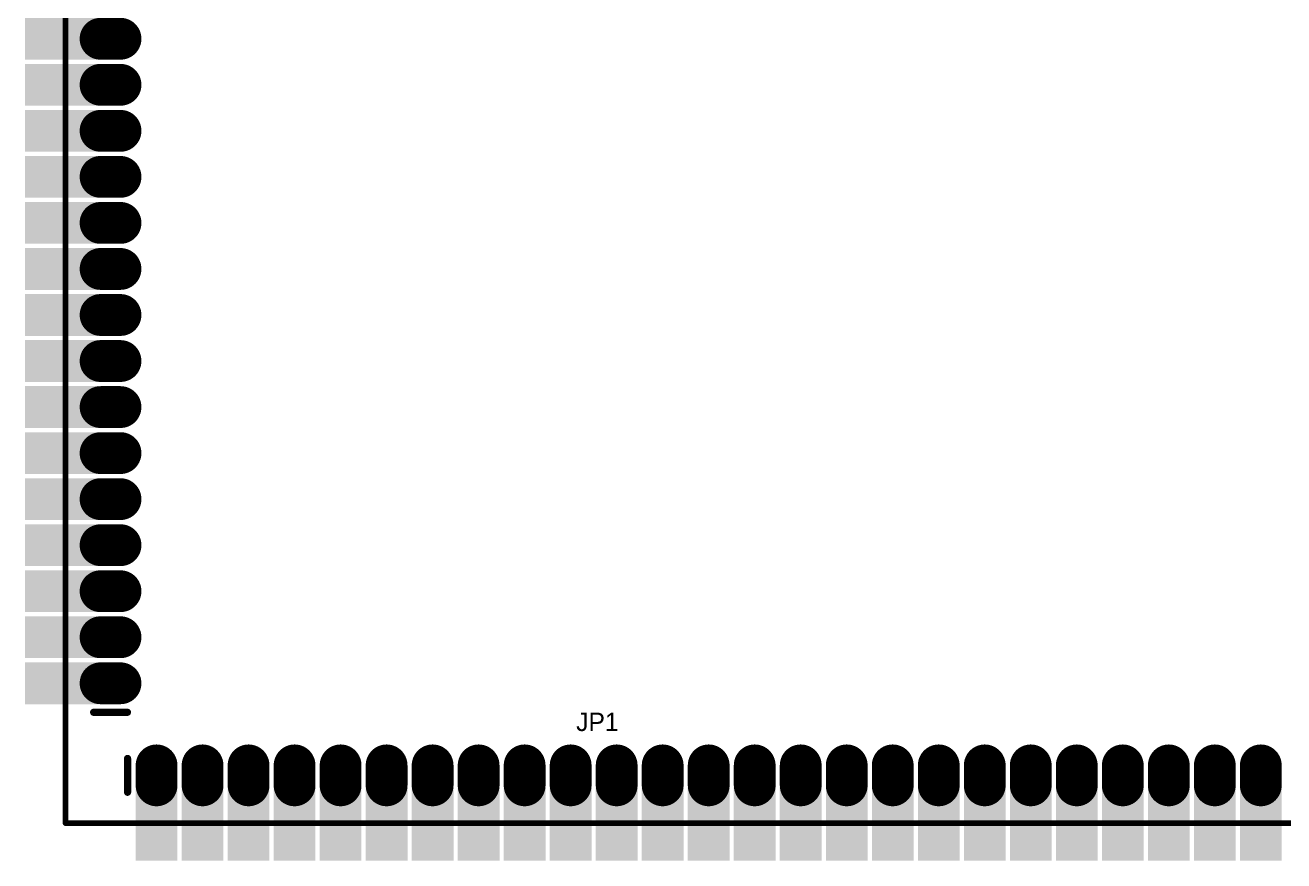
# Model space of a CAD drawing. Header units: millimetres. Extents: x 2.56 to 5.29, y 1.98 to 3.92.
# Drawn here: x 2.556 to 3.924, y 1.984 to 2.892 of the extents above; entities that cross this region are included whole.
import ezdxf

# ---------------------------------------------------------------- set-up
doc = ezdxf.new("R2010")
doc.units = ezdxf.units.MM
doc.header["$MEASUREMENT"] = 0
for name, color, linetype in [('BottomLayer', 5, 'Continuous'), ('BottomSolder', 6, 'Continuous'), ('MultiLayer', 9, 'Continuous'), ('PadHoleLayer', 156, 'Continuous'), ('TopLayer', 1, 'Continuous'), ('TopOverlay', 2, 'Continuous'), ('TopPaste', 8, 'Continuous'), ('TopSolder', 216, 'Continuous')]:
    doc.layers.add(name, color=color, linetype=linetype)

# ---------------------------------------------------------------- blocks, each defined once
blk = doc.blocks.new('SIP_32_1_27_SMD_H_2')
at = {"layer": 'BottomLayer', "const_width": 0.0374}
for points in [[(0.0108, 0), (-0.0108, 0)], [(0.0108, -0.05), (-0.0108, -0.05)], [(0.0108, -0.1), (-0.0108, -0.1)], [(0.0108, -0.15), (-0.0108, -0.15)], [(0.0108, -0.2), (-0.0108, -0.2)], [(0.0108, -0.25), (-0.0108, -0.25)], [(0.0108, -0.3), (-0.0108, -0.3)], [(0.0108, -0.35), (-0.0108, -0.35)], [(0.0108, -0.4), (-0.0108, -0.4)], [(0.0108, -0.45), (-0.0108, -0.45)], [(0.0108, -0.5), (-0.0108, -0.5)], [(0.0108, -0.55), (-0.0108, -0.55)], [(0.0108, -0.6), (-0.0108, -0.6)], [(0.0108, -0.65), (-0.0108, -0.65)], [(0.0108, -0.7), (-0.0108, -0.7)]]:
    blk.add_lwpolyline(points, dxfattribs=at)
at = {"layer": 'BottomLayer', "const_width": 0.0187}
for points in [[(-0.0202, 0, 1), (-0.0015, 0, 1)], [(0.0015, 0, 1), (0.0202, 0, 1)], [(-0.0202, -0.05, 1), (-0.0015, -0.05, 1)], [(0.0015, -0.05, 1), (0.0202, -0.05, 1)], [(-0.0202, -0.1, 1), (-0.0015, -0.1, 1)], [(0.0015, -0.1, 1), (0.0202, -0.1, 1)], [(-0.0202, -0.15, 1), (-0.0015, -0.15, 1)], [(0.0015, -0.15, 1), (0.0202, -0.15, 1)], [(-0.0202, -0.2, 1), (-0.0015, -0.2, 1)], [(0.0015, -0.2, 1), (0.0202, -0.2, 1)], [(-0.0202, -0.25, 1), (-0.0015, -0.25, 1)], [(0.0015, -0.25, 1), (0.0202, -0.25, 1)], [(-0.0202, -0.3, 1), (-0.0015, -0.3, 1)], [(0.0015, -0.3, 1), (0.0202, -0.3, 1)], [(-0.0202, -0.35, 1), (-0.0015, -0.35, 1)], [(0.0015, -0.35, 1), (0.0202, -0.35, 1)], [(-0.0202, -0.4, 1), (-0.0015, -0.4, 1)], [(0.0015, -0.4, 1), (0.0202, -0.4, 1)], [(-0.0202, -0.45, 1), (-0.0015, -0.45, 1)], [(0.0015, -0.45, 1), (0.0202, -0.45, 1)], [(-0.0202, -0.5, 1), (-0.0015, -0.5, 1)], [(0.0015, -0.5, 1), (0.0202, -0.5, 1)], [(-0.0202, -0.55, 1), (-0.0015, -0.55, 1)], [(0.0015, -0.55, 1), (0.0202, -0.55, 1)], [(-0.0202, -0.6, 1), (-0.0015, -0.6, 1)], [(0.0015, -0.6, 1), (0.0202, -0.6, 1)], [(-0.0202, -0.65, 1), (-0.0015, -0.65, 1)], [(0.0015, -0.65, 1), (0.0202, -0.65, 1)], [(-0.0202, -0.7, 1), (-0.0015, -0.7, 1)], [(0.0015, -0.7, 1), (0.0202, -0.7, 1)]]:
    blk.add_lwpolyline(points, format="xyb", close=True, dxfattribs=at)
at = {"layer": 'BottomSolder', "const_width": 0.0454}
for points in [[(0.0108, 0), (-0.0108, 0)], [(0.0108, -0.05), (-0.0108, -0.05)], [(0.0108, -0.1), (-0.0108, -0.1)], [(0.0108, -0.15), (-0.0108, -0.15)], [(0.0108, -0.2), (-0.0108, -0.2)], [(0.0108, -0.25), (-0.0108, -0.25)], [(0.0108, -0.3), (-0.0108, -0.3)], [(0.0108, -0.35), (-0.0108, -0.35)], [(0.0108, -0.4), (-0.0108, -0.4)], [(0.0108, -0.45), (-0.0108, -0.45)], [(0.0108, -0.5), (-0.0108, -0.5)], [(0.0108, -0.55), (-0.0108, -0.55)], [(0.0108, -0.6), (-0.0108, -0.6)], [(0.0108, -0.65), (-0.0108, -0.65)], [(0.0108, -0.7), (-0.0108, -0.7)]]:
    blk.add_lwpolyline(points, dxfattribs=at)
at = {"layer": 'BottomSolder', "const_width": 0.0227}
for points in [[(-0.0222, 0, 1), (0.0005, 0, 1)], [(-0.0005, 0, 1), (0.0222, 0, 1)], [(-0.0222, -0.05, 1), (0.0005, -0.05, 1)], [(-0.0005, -0.05, 1), (0.0222, -0.05, 1)], [(-0.0222, -0.1, 1), (0.0005, -0.1, 1)], [(-0.0005, -0.1, 1), (0.0222, -0.1, 1)], [(-0.0222, -0.15, 1), (0.0005, -0.15, 1)], [(-0.0005, -0.15, 1), (0.0222, -0.15, 1)], [(-0.0222, -0.2, 1), (0.0005, -0.2, 1)], [(-0.0005, -0.2, 1), (0.0222, -0.2, 1)], [(-0.0222, -0.25, 1), (0.0005, -0.25, 1)], [(-0.0005, -0.25, 1), (0.0222, -0.25, 1)], [(-0.0222, -0.3, 1), (0.0005, -0.3, 1)], [(-0.0005, -0.3, 1), (0.0222, -0.3, 1)], [(-0.0222, -0.35, 1), (0.0005, -0.35, 1)], [(-0.0005, -0.35, 1), (0.0222, -0.35, 1)], [(-0.0222, -0.4, 1), (0.0005, -0.4, 1)], [(-0.0005, -0.4, 1), (0.0222, -0.4, 1)], [(-0.0222, -0.45, 1), (0.0005, -0.45, 1)], [(-0.0005, -0.45, 1), (0.0222, -0.45, 1)], [(-0.0222, -0.5, 1), (0.0005, -0.5, 1)], [(-0.0005, -0.5, 1), (0.0222, -0.5, 1)], [(-0.0222, -0.55, 1), (0.0005, -0.55, 1)], [(-0.0005, -0.55, 1), (0.0222, -0.55, 1)], [(-0.0222, -0.6, 1), (0.0005, -0.6, 1)], [(-0.0005, -0.6, 1), (0.0222, -0.6, 1)], [(-0.0222, -0.65, 1), (0.0005, -0.65, 1)], [(-0.0005, -0.65, 1), (0.0222, -0.65, 1)], [(-0.0222, -0.7, 1), (0.0005, -0.7, 1)], [(-0.0005, -0.7, 1), (0.0222, -0.7, 1)]]:
    blk.add_lwpolyline(points, format="xyb", close=True, dxfattribs=at)
at = {"layer": 'MultiLayer', "const_width": 0.0374}
for points in [[(0.0108, 0), (-0.0108, 0)], [(0.0108, -0.05), (-0.0108, -0.05)], [(0.0108, -0.1), (-0.0108, -0.1)], [(0.0108, -0.15), (-0.0108, -0.15)], [(0.0108, -0.2), (-0.0108, -0.2)], [(0.0108, -0.25), (-0.0108, -0.25)], [(0.0108, -0.3), (-0.0108, -0.3)], [(0.0108, -0.35), (-0.0108, -0.35)], [(0.0108, -0.4), (-0.0108, -0.4)], [(0.0108, -0.45), (-0.0108, -0.45)], [(0.0108, -0.5), (-0.0108, -0.5)], [(0.0108, -0.55), (-0.0108, -0.55)], [(0.0108, -0.6), (-0.0108, -0.6)], [(0.0108, -0.65), (-0.0108, -0.65)], [(0.0108, -0.7), (-0.0108, -0.7)]]:
    blk.add_lwpolyline(points, dxfattribs=at)
at = {"layer": 'MultiLayer', "const_width": 0.0187}
for points in [[(-0.0202, 0, 1), (-0.0015, 0, 1)], [(0.0015, 0, 1), (0.0202, 0, 1)], [(-0.0202, -0.05, 1), (-0.0015, -0.05, 1)], [(0.0015, -0.05, 1), (0.0202, -0.05, 1)], [(-0.0202, -0.1, 1), (-0.0015, -0.1, 1)], [(0.0015, -0.1, 1), (0.0202, -0.1, 1)], [(-0.0202, -0.15, 1), (-0.0015, -0.15, 1)], [(0.0015, -0.15, 1), (0.0202, -0.15, 1)], [(-0.0202, -0.2, 1), (-0.0015, -0.2, 1)], [(0.0015, -0.2, 1), (0.0202, -0.2, 1)], [(-0.0202, -0.25, 1), (-0.0015, -0.25, 1)], [(0.0015, -0.25, 1), (0.0202, -0.25, 1)], [(-0.0202, -0.3, 1), (-0.0015, -0.3, 1)], [(0.0015, -0.3, 1), (0.0202, -0.3, 1)], [(-0.0202, -0.35, 1), (-0.0015, -0.35, 1)], [(0.0015, -0.35, 1), (0.0202, -0.35, 1)], [(-0.0202, -0.4, 1), (-0.0015, -0.4, 1)], [(0.0015, -0.4, 1), (0.0202, -0.4, 1)], [(-0.0202, -0.45, 1), (-0.0015, -0.45, 1)], [(0.0015, -0.45, 1), (0.0202, -0.45, 1)], [(-0.0202, -0.5, 1), (-0.0015, -0.5, 1)], [(0.0015, -0.5, 1), (0.0202, -0.5, 1)], [(-0.0202, -0.55, 1), (-0.0015, -0.55, 1)], [(0.0015, -0.55, 1), (0.0202, -0.55, 1)], [(-0.0202, -0.6, 1), (-0.0015, -0.6, 1)], [(0.0015, -0.6, 1), (0.0202, -0.6, 1)], [(-0.0202, -0.65, 1), (-0.0015, -0.65, 1)], [(0.0015, -0.65, 1), (0.0202, -0.65, 1)], [(-0.0202, -0.7, 1), (-0.0015, -0.7, 1)], [(0.0015, -0.7, 1), (0.0202, -0.7, 1)]]:
    blk.add_lwpolyline(points, format="xyb", close=True, dxfattribs=at)
at = {"layer": 'PadHoleLayer', "const_width": 0.0138}
for points in [[(-0.0069, 0, 1), (0.0069, 0, 1)], [(-0.0069, -0.05, 1), (0.0069, -0.05, 1)], [(-0.0069, -0.1, 1), (0.0069, -0.1, 1)], [(-0.0069, -0.15, 1), (0.0069, -0.15, 1)], [(-0.0069, -0.2, 1), (0.0069, -0.2, 1)], [(-0.0069, -0.25, 1), (0.0069, -0.25, 1)], [(-0.0069, -0.3, 1), (0.0069, -0.3, 1)], [(-0.0069, -0.35, 1), (0.0069, -0.35, 1)], [(-0.0069, -0.4, 1), (0.0069, -0.4, 1)], [(-0.0069, -0.45, 1), (0.0069, -0.45, 1)], [(-0.0069, -0.5, 1), (0.0069, -0.5, 1)], [(-0.0069, -0.55, 1), (0.0069, -0.55, 1)], [(-0.0069, -0.6, 1), (0.0069, -0.6, 1)], [(-0.0069, -0.65, 1), (0.0069, -0.65, 1)], [(-0.0069, -0.7, 1), (0.0069, -0.7, 1)]]:
    blk.add_lwpolyline(points, format="xyb", close=True, dxfattribs=at)
at = {"layer": 'TopLayer', "const_width": 0.0374}
for points in [[(0.0108, 0), (-0.0108, 0)], [(0.0108, -0.05), (-0.0108, -0.05)], [(0.0108, -0.1), (-0.0108, -0.1)], [(0.0108, -0.15), (-0.0108, -0.15)], [(0.0108, -0.2), (-0.0108, -0.2)], [(0.0108, -0.25), (-0.0108, -0.25)], [(0.0108, -0.3), (-0.0108, -0.3)], [(0.0108, -0.35), (-0.0108, -0.35)], [(0.0108, -0.4), (-0.0108, -0.4)], [(0.0108, -0.45), (-0.0108, -0.45)], [(0.0108, -0.5), (-0.0108, -0.5)], [(0.0108, -0.55), (-0.0108, -0.55)], [(0.0108, -0.6), (-0.0108, -0.6)], [(0.0108, -0.65), (-0.0108, -0.65)], [(0.0108, -0.7), (-0.0108, -0.7)]]:
    blk.add_lwpolyline(points, dxfattribs=at)
at = {"layer": 'TopLayer', "const_width": 0.0187}
for points in [[(-0.0202, 0, 1), (-0.0015, 0, 1)], [(0.0015, 0, 1), (0.0202, 0, 1)], [(-0.0202, -0.05, 1), (-0.0015, -0.05, 1)], [(0.0015, -0.05, 1), (0.0202, -0.05, 1)], [(-0.0202, -0.1, 1), (-0.0015, -0.1, 1)], [(0.0015, -0.1, 1), (0.0202, -0.1, 1)], [(-0.0202, -0.15, 1), (-0.0015, -0.15, 1)], [(0.0015, -0.15, 1), (0.0202, -0.15, 1)], [(-0.0202, -0.2, 1), (-0.0015, -0.2, 1)], [(0.0015, -0.2, 1), (0.0202, -0.2, 1)], [(-0.0202, -0.25, 1), (-0.0015, -0.25, 1)], [(0.0015, -0.25, 1), (0.0202, -0.25, 1)], [(-0.0202, -0.3, 1), (-0.0015, -0.3, 1)], [(0.0015, -0.3, 1), (0.0202, -0.3, 1)], [(-0.0202, -0.35, 1), (-0.0015, -0.35, 1)], [(0.0015, -0.35, 1), (0.0202, -0.35, 1)], [(-0.0202, -0.4, 1), (-0.0015, -0.4, 1)], [(0.0015, -0.4, 1), (0.0202, -0.4, 1)], [(-0.0202, -0.45, 1), (-0.0015, -0.45, 1)], [(0.0015, -0.45, 1), (0.0202, -0.45, 1)], [(-0.0202, -0.5, 1), (-0.0015, -0.5, 1)], [(0.0015, -0.5, 1), (0.0202, -0.5, 1)], [(-0.0202, -0.55, 1), (-0.0015, -0.55, 1)], [(0.0015, -0.55, 1), (0.0202, -0.55, 1)], [(-0.0202, -0.6, 1), (-0.0015, -0.6, 1)], [(0.0015, -0.6, 1), (0.0202, -0.6, 1)], [(-0.0202, -0.65, 1), (-0.0015, -0.65, 1)], [(0.0015, -0.65, 1), (0.0202, -0.65, 1)], [(-0.0202, -0.7, 1), (-0.0015, -0.7, 1)], [(0.0015, -0.7, 1), (0.0202, -0.7, 1)]]:
    blk.add_lwpolyline(points, format="xyb", close=True, dxfattribs=at)
at = {"layer": 'TopLayer'}
for points in [[(0.0888, 0.0187), (0.0002, 0.0187), (0.0888, -0.0187), (0.0002, -0.0187)], [(0.0888, -0.0313), (0.0002, -0.0313), (0.0888, -0.0687), (0.0002, -0.0687)], [(0.0888, -0.0813), (0.0002, -0.0813), (0.0888, -0.1187), (0.0002, -0.1187)], [(0.0888, -0.1313), (0.0002, -0.1313), (0.0888, -0.1687), (0.0002, -0.1687)], [(0.0888, -0.1813), (0.0002, -0.1813), (0.0888, -0.2187), (0.0002, -0.2187)], [(0.0888, -0.2313), (0.0002, -0.2313), (0.0888, -0.2687), (0.0002, -0.2687)], [(0.0888, -0.2813), (0.0002, -0.2813), (0.0888, -0.3187), (0.0002, -0.3187)], [(0.0888, -0.3313), (0.0002, -0.3313), (0.0888, -0.3687), (0.0002, -0.3687)], [(0.0888, -0.3813), (0.0002, -0.3813), (0.0888, -0.4187), (0.0002, -0.4187)], [(0.0888, -0.4313), (0.0002, -0.4313), (0.0888, -0.4687), (0.0002, -0.4687)], [(0.0888, -0.4813), (0.0002, -0.4813), (0.0888, -0.5187), (0.0002, -0.5187)], [(0.0888, -0.5313), (0.0002, -0.5313), (0.0888, -0.5687), (0.0002, -0.5687)], [(0.0888, -0.5813), (0.0002, -0.5813), (0.0888, -0.6187), (0.0002, -0.6187)], [(0.0888, -0.6313), (0.0002, -0.6313), (0.0888, -0.6687), (0.0002, -0.6687)], [(0.0888, -0.6813), (0.0002, -0.6813), (0.0888, -0.7187), (0.0002, -0.7187)]]:
    blk.add_solid(points, dxfattribs=at)
at = {"layer": 'TopOverlay', "const_width": 0.00787}
blk.add_lwpolyline([(0.0184, 0.0315), (-0.0184, 0.0315)], dxfattribs=at)
at = {"layer": 'TopOverlay', "const_width": 0.00394}
for points in [[(-0.0203, 0.0315, 1), (-0.0164, 0.0315, 1)], [(0.0164, 0.0315, 1), (0.0203, 0.0315, 1)]]:
    blk.add_lwpolyline(points, format="xyb", close=True, dxfattribs=at)
at = {"layer": 'TopPaste'}
for points in [[(0.0888, 0.0187), (0.0002, 0.0187), (0.0888, -0.0187), (0.0002, -0.0187)], [(0.0888, -0.0313), (0.0002, -0.0313), (0.0888, -0.0687), (0.0002, -0.0687)], [(0.0888, -0.0813), (0.0002, -0.0813), (0.0888, -0.1187), (0.0002, -0.1187)], [(0.0888, -0.1313), (0.0002, -0.1313), (0.0888, -0.1687), (0.0002, -0.1687)], [(0.0888, -0.1813), (0.0002, -0.1813), (0.0888, -0.2187), (0.0002, -0.2187)], [(0.0888, -0.2313), (0.0002, -0.2313), (0.0888, -0.2687), (0.0002, -0.2687)], [(0.0888, -0.2813), (0.0002, -0.2813), (0.0888, -0.3187), (0.0002, -0.3187)], [(0.0888, -0.3313), (0.0002, -0.3313), (0.0888, -0.3687), (0.0002, -0.3687)], [(0.0888, -0.3813), (0.0002, -0.3813), (0.0888, -0.4187), (0.0002, -0.4187)], [(0.0888, -0.4313), (0.0002, -0.4313), (0.0888, -0.4687), (0.0002, -0.4687)], [(0.0888, -0.4813), (0.0002, -0.4813), (0.0888, -0.5187), (0.0002, -0.5187)], [(0.0888, -0.5313), (0.0002, -0.5313), (0.0888, -0.5687), (0.0002, -0.5687)], [(0.0888, -0.5813), (0.0002, -0.5813), (0.0888, -0.6187), (0.0002, -0.6187)], [(0.0888, -0.6313), (0.0002, -0.6313), (0.0888, -0.6687), (0.0002, -0.6687)], [(0.0888, -0.6813), (0.0002, -0.6813), (0.0888, -0.7187), (0.0002, -0.7187)]]:
    blk.add_solid(points, dxfattribs=at)
at = {"layer": 'TopSolder', "const_width": 0.0454}
for points in [[(0.0108, 0), (-0.0108, 0)], [(0.0108, -0.05), (-0.0108, -0.05)], [(0.0108, -0.1), (-0.0108, -0.1)], [(0.0108, -0.15), (-0.0108, -0.15)], [(0.0108, -0.2), (-0.0108, -0.2)], [(0.0108, -0.25), (-0.0108, -0.25)], [(0.0108, -0.3), (-0.0108, -0.3)], [(0.0108, -0.35), (-0.0108, -0.35)], [(0.0108, -0.4), (-0.0108, -0.4)], [(0.0108, -0.45), (-0.0108, -0.45)], [(0.0108, -0.5), (-0.0108, -0.5)], [(0.0108, -0.55), (-0.0108, -0.55)], [(0.0108, -0.6), (-0.0108, -0.6)], [(0.0108, -0.65), (-0.0108, -0.65)], [(0.0108, -0.7), (-0.0108, -0.7)]]:
    blk.add_lwpolyline(points, dxfattribs=at)
at = {"layer": 'TopSolder', "const_width": 0.0227}
for points in [[(-0.0222, 0, 1), (0.0005, 0, 1)], [(-0.0005, 0, 1), (0.0222, 0, 1)], [(-0.0222, -0.05, 1), (0.0005, -0.05, 1)], [(-0.0005, -0.05, 1), (0.0222, -0.05, 1)], [(-0.0222, -0.1, 1), (0.0005, -0.1, 1)], [(-0.0005, -0.1, 1), (0.0222, -0.1, 1)], [(-0.0222, -0.15, 1), (0.0005, -0.15, 1)], [(-0.0005, -0.15, 1), (0.0222, -0.15, 1)], [(-0.0222, -0.2, 1), (0.0005, -0.2, 1)], [(-0.0005, -0.2, 1), (0.0222, -0.2, 1)], [(-0.0222, -0.25, 1), (0.0005, -0.25, 1)], [(-0.0005, -0.25, 1), (0.0222, -0.25, 1)], [(-0.0222, -0.3, 1), (0.0005, -0.3, 1)], [(-0.0005, -0.3, 1), (0.0222, -0.3, 1)], [(-0.0222, -0.35, 1), (0.0005, -0.35, 1)], [(-0.0005, -0.35, 1), (0.0222, -0.35, 1)], [(-0.0222, -0.4, 1), (0.0005, -0.4, 1)], [(-0.0005, -0.4, 1), (0.0222, -0.4, 1)], [(-0.0222, -0.45, 1), (0.0005, -0.45, 1)], [(-0.0005, -0.45, 1), (0.0222, -0.45, 1)], [(-0.0222, -0.5, 1), (0.0005, -0.5, 1)], [(-0.0005, -0.5, 1), (0.0222, -0.5, 1)], [(-0.0222, -0.55, 1), (0.0005, -0.55, 1)], [(-0.0005, -0.55, 1), (0.0222, -0.55, 1)], [(-0.0222, -0.6, 1), (0.0005, -0.6, 1)], [(-0.0005, -0.6, 1), (0.0222, -0.6, 1)], [(-0.0222, -0.65, 1), (0.0005, -0.65, 1)], [(-0.0005, -0.65, 1), (0.0222, -0.65, 1)], [(-0.0222, -0.7, 1), (0.0005, -0.7, 1)], [(-0.0005, -0.7, 1), (0.0222, -0.7, 1)]]:
    blk.add_lwpolyline(points, format="xyb", close=True, dxfattribs=at)
at = {"layer": 'TopSolder'}
for points in [[(0.0928, 0.0227), (-0.0038, 0.0227), (0.0928, -0.0227), (-0.0038, -0.0227)], [(0.0928, -0.0273), (-0.0038, -0.0273), (0.0928, -0.0727), (-0.0038, -0.0727)], [(0.0928, -0.0773), (-0.0038, -0.0773), (0.0928, -0.1227), (-0.0038, -0.1227)], [(0.0928, -0.1273), (-0.0038, -0.1273), (0.0928, -0.1727), (-0.0038, -0.1727)], [(0.0928, -0.1773), (-0.0038, -0.1773), (0.0928, -0.2227), (-0.0038, -0.2227)], [(0.0928, -0.2273), (-0.0038, -0.2273), (0.0928, -0.2727), (-0.0038, -0.2727)], [(0.0928, -0.2773), (-0.0038, -0.2773), (0.0928, -0.3227), (-0.0038, -0.3227)], [(0.0928, -0.3273), (-0.0038, -0.3273), (0.0928, -0.3727), (-0.0038, -0.3727)], [(0.0928, -0.3773), (-0.0038, -0.3773), (0.0928, -0.4227), (-0.0038, -0.4227)], [(0.0928, -0.4273), (-0.0038, -0.4273), (0.0928, -0.4727), (-0.0038, -0.4727)], [(0.0928, -0.4773), (-0.0038, -0.4773), (0.0928, -0.5227), (-0.0038, -0.5227)], [(0.0928, -0.5273), (-0.0038, -0.5273), (0.0928, -0.5727), (-0.0038, -0.5727)], [(0.0928, -0.5773), (-0.0038, -0.5773), (0.0928, -0.6227), (-0.0038, -0.6227)], [(0.0928, -0.6273), (-0.0038, -0.6273), (0.0928, -0.6727), (-0.0038, -0.6727)], [(0.0928, -0.6773), (-0.0038, -0.6773), (0.0928, -0.7227), (-0.0038, -0.7227)]]:
    blk.add_solid(points, dxfattribs=at)
blk = doc.blocks.new('SIP_50_1_27_SMD_H_R_4')
at = {"layer": 'BottomLayer', "const_width": 0.0374}
for points in [[(0.0108, 0), (-0.0108, 0)], [(0.0108, -0.05), (-0.0108, -0.05)], [(0.0108, -0.1), (-0.0108, -0.1)], [(0.0108, -0.15), (-0.0108, -0.15)], [(0.0108, -0.2), (-0.0108, -0.2)], [(0.0108, -0.25), (-0.0108, -0.25)], [(0.0108, -0.3), (-0.0108, -0.3)], [(0.0108, -0.35), (-0.0108, -0.35)], [(0.0108, -0.4), (-0.0108, -0.4)], [(0.0108, -0.45), (-0.0108, -0.45)], [(0.0108, -0.5), (-0.0108, -0.5)], [(0.0108, -0.55), (-0.0108, -0.55)], [(0.0108, -0.6), (-0.0108, -0.6)], [(0.0108, -0.65), (-0.0108, -0.65)], [(0.0108, -0.7), (-0.0108, -0.7)], [(0.0108, -0.75), (-0.0108, -0.75)], [(0.0108, -0.8), (-0.0108, -0.8)], [(0.0108, -0.85), (-0.0108, -0.85)], [(0.0108, -0.9), (-0.0108, -0.9)], [(0.0108, -0.95), (-0.0108, -0.95)], [(0.0108, -1), (-0.0108, -1)], [(0.0108, -1.05), (-0.0108, -1.05)], [(0.0108, -1.1), (-0.0108, -1.1)], [(0.0108, -1.15), (-0.0108, -1.15)], [(0.0108, -1.2), (-0.0108, -1.2)]]:
    blk.add_lwpolyline(points, dxfattribs=at)
at = {"layer": 'BottomLayer', "const_width": 0.0187}
for points in [[(-0.0202, 0, 1), (-0.0015, 0, 1)], [(0.0015, 0, 1), (0.0202, 0, 1)], [(-0.0202, -0.05, 1), (-0.0015, -0.05, 1)], [(0.0015, -0.05, 1), (0.0202, -0.05, 1)], [(-0.0202, -0.1, 1), (-0.0015, -0.1, 1)], [(0.0015, -0.1, 1), (0.0202, -0.1, 1)], [(-0.0202, -0.15, 1), (-0.0015, -0.15, 1)], [(0.0015, -0.15, 1), (0.0202, -0.15, 1)], [(-0.0202, -0.2, 1), (-0.0015, -0.2, 1)], [(0.0015, -0.2, 1), (0.0202, -0.2, 1)], [(-0.0202, -0.25, 1), (-0.0015, -0.25, 1)], [(0.0015, -0.25, 1), (0.0202, -0.25, 1)], [(-0.0202, -0.3, 1), (-0.0015, -0.3, 1)], [(0.0015, -0.3, 1), (0.0202, -0.3, 1)], [(-0.0202, -0.35, 1), (-0.0015, -0.35, 1)], [(0.0015, -0.35, 1), (0.0202, -0.35, 1)], [(-0.0202, -0.4, 1), (-0.0015, -0.4, 1)], [(0.0015, -0.4, 1), (0.0202, -0.4, 1)], [(-0.0202, -0.45, 1), (-0.0015, -0.45, 1)], [(0.0015, -0.45, 1), (0.0202, -0.45, 1)], [(-0.0202, -0.5, 1), (-0.0015, -0.5, 1)], [(0.0015, -0.5, 1), (0.0202, -0.5, 1)], [(-0.0202, -0.55, 1), (-0.0015, -0.55, 1)], [(0.0015, -0.55, 1), (0.0202, -0.55, 1)], [(-0.0202, -0.6, 1), (-0.0015, -0.6, 1)], [(0.0015, -0.6, 1), (0.0202, -0.6, 1)], [(-0.0202, -0.65, 1), (-0.0015, -0.65, 1)], [(0.0015, -0.65, 1), (0.0202, -0.65, 1)], [(-0.0202, -0.7, 1), (-0.0015, -0.7, 1)], [(0.0015, -0.7, 1), (0.0202, -0.7, 1)], [(-0.0202, -0.75, 1), (-0.0015, -0.75, 1)], [(0.0015, -0.75, 1), (0.0202, -0.75, 1)], [(-0.0202, -0.8, 1), (-0.0015, -0.8, 1)], [(0.0015, -0.8, 1), (0.0202, -0.8, 1)], [(-0.0202, -0.85, 1), (-0.0015, -0.85, 1)], [(0.0015, -0.85, 1), (0.0202, -0.85, 1)], [(-0.0202, -0.9, 1), (-0.0015, -0.9, 1)], [(0.0015, -0.9, 1), (0.0202, -0.9, 1)], [(-0.0202, -0.95, 1), (-0.0015, -0.95, 1)], [(0.0015, -0.95, 1), (0.0202, -0.95, 1)], [(-0.0202, -1, 1), (-0.0015, -1, 1)], [(0.0015, -1, 1), (0.0202, -1, 1)], [(-0.0202, -1.05, 1), (-0.0015, -1.05, 1)], [(0.0015, -1.05, 1), (0.0202, -1.05, 1)], [(-0.0202, -1.1, 1), (-0.0015, -1.1, 1)], [(0.0015, -1.1, 1), (0.0202, -1.1, 1)], [(-0.0202, -1.15, 1), (-0.0015, -1.15, 1)], [(0.0015, -1.15, 1), (0.0202, -1.15, 1)], [(-0.0202, -1.2, 1), (-0.0015, -1.2, 1)], [(0.0015, -1.2, 1), (0.0202, -1.2, 1)]]:
    blk.add_lwpolyline(points, format="xyb", close=True, dxfattribs=at)
at = {"layer": 'BottomSolder', "const_width": 0.0454}
for points in [[(0.0108, 0), (-0.0108, 0)], [(0.0108, -0.05), (-0.0108, -0.05)], [(0.0108, -0.1), (-0.0108, -0.1)], [(0.0108, -0.15), (-0.0108, -0.15)], [(0.0108, -0.2), (-0.0108, -0.2)], [(0.0108, -0.25), (-0.0108, -0.25)], [(0.0108, -0.3), (-0.0108, -0.3)], [(0.0108, -0.35), (-0.0108, -0.35)], [(0.0108, -0.4), (-0.0108, -0.4)], [(0.0108, -0.45), (-0.0108, -0.45)], [(0.0108, -0.5), (-0.0108, -0.5)], [(0.0108, -0.55), (-0.0108, -0.55)], [(0.0108, -0.6), (-0.0108, -0.6)], [(0.0108, -0.65), (-0.0108, -0.65)], [(0.0108, -0.7), (-0.0108, -0.7)], [(0.0108, -0.75), (-0.0108, -0.75)], [(0.0108, -0.8), (-0.0108, -0.8)], [(0.0108, -0.85), (-0.0108, -0.85)], [(0.0108, -0.9), (-0.0108, -0.9)], [(0.0108, -0.95), (-0.0108, -0.95)], [(0.0108, -1), (-0.0108, -1)], [(0.0108, -1.05), (-0.0108, -1.05)], [(0.0108, -1.1), (-0.0108, -1.1)], [(0.0108, -1.15), (-0.0108, -1.15)], [(0.0108, -1.2), (-0.0108, -1.2)]]:
    blk.add_lwpolyline(points, dxfattribs=at)
at = {"layer": 'BottomSolder', "const_width": 0.0227}
for points in [[(-0.0222, 0, 1), (0.0005, 0, 1)], [(-0.0005, 0, 1), (0.0222, 0, 1)], [(-0.0222, -0.05, 1), (0.0005, -0.05, 1)], [(-0.0005, -0.05, 1), (0.0222, -0.05, 1)], [(-0.0222, -0.1, 1), (0.0005, -0.1, 1)], [(-0.0005, -0.1, 1), (0.0222, -0.1, 1)], [(-0.0222, -0.15, 1), (0.0005, -0.15, 1)], [(-0.0005, -0.15, 1), (0.0222, -0.15, 1)], [(-0.0222, -0.2, 1), (0.0005, -0.2, 1)], [(-0.0005, -0.2, 1), (0.0222, -0.2, 1)], [(-0.0222, -0.25, 1), (0.0005, -0.25, 1)], [(-0.0005, -0.25, 1), (0.0222, -0.25, 1)], [(-0.0222, -0.3, 1), (0.0005, -0.3, 1)], [(-0.0005, -0.3, 1), (0.0222, -0.3, 1)], [(-0.0222, -0.35, 1), (0.0005, -0.35, 1)], [(-0.0005, -0.35, 1), (0.0222, -0.35, 1)], [(-0.0222, -0.4, 1), (0.0005, -0.4, 1)], [(-0.0005, -0.4, 1), (0.0222, -0.4, 1)], [(-0.0222, -0.45, 1), (0.0005, -0.45, 1)], [(-0.0005, -0.45, 1), (0.0222, -0.45, 1)], [(-0.0222, -0.5, 1), (0.0005, -0.5, 1)], [(-0.0005, -0.5, 1), (0.0222, -0.5, 1)], [(-0.0222, -0.55, 1), (0.0005, -0.55, 1)], [(-0.0005, -0.55, 1), (0.0222, -0.55, 1)], [(-0.0222, -0.6, 1), (0.0005, -0.6, 1)], [(-0.0005, -0.6, 1), (0.0222, -0.6, 1)], [(-0.0222, -0.65, 1), (0.0005, -0.65, 1)], [(-0.0005, -0.65, 1), (0.0222, -0.65, 1)], [(-0.0222, -0.7, 1), (0.0005, -0.7, 1)], [(-0.0005, -0.7, 1), (0.0222, -0.7, 1)], [(-0.0222, -0.75, 1), (0.0005, -0.75, 1)], [(-0.0005, -0.75, 1), (0.0222, -0.75, 1)], [(-0.0222, -0.8, 1), (0.0005, -0.8, 1)], [(-0.0005, -0.8, 1), (0.0222, -0.8, 1)], [(-0.0222, -0.85, 1), (0.0005, -0.85, 1)], [(-0.0005, -0.85, 1), (0.0222, -0.85, 1)], [(-0.0222, -0.9, 1), (0.0005, -0.9, 1)], [(-0.0005, -0.9, 1), (0.0222, -0.9, 1)], [(-0.0222, -0.95, 1), (0.0005, -0.95, 1)], [(-0.0005, -0.95, 1), (0.0222, -0.95, 1)], [(-0.0222, -1, 1), (0.0005, -1, 1)], [(-0.0005, -1, 1), (0.0222, -1, 1)], [(-0.0222, -1.05, 1), (0.0005, -1.05, 1)], [(-0.0005, -1.05, 1), (0.0222, -1.05, 1)], [(-0.0222, -1.1, 1), (0.0005, -1.1, 1)], [(-0.0005, -1.1, 1), (0.0222, -1.1, 1)], [(-0.0222, -1.15, 1), (0.0005, -1.15, 1)], [(-0.0005, -1.15, 1), (0.0222, -1.15, 1)], [(-0.0222, -1.2, 1), (0.0005, -1.2, 1)], [(-0.0005, -1.2, 1), (0.0222, -1.2, 1)]]:
    blk.add_lwpolyline(points, format="xyb", close=True, dxfattribs=at)
at = {"layer": 'MultiLayer', "const_width": 0.0374}
for points in [[(0.0108, 0), (-0.0108, 0)], [(0.0108, -0.05), (-0.0108, -0.05)], [(0.0108, -0.1), (-0.0108, -0.1)], [(0.0108, -0.15), (-0.0108, -0.15)], [(0.0108, -0.2), (-0.0108, -0.2)], [(0.0108, -0.25), (-0.0108, -0.25)], [(0.0108, -0.3), (-0.0108, -0.3)], [(0.0108, -0.35), (-0.0108, -0.35)], [(0.0108, -0.4), (-0.0108, -0.4)], [(0.0108, -0.45), (-0.0108, -0.45)], [(0.0108, -0.5), (-0.0108, -0.5)], [(0.0108, -0.55), (-0.0108, -0.55)], [(0.0108, -0.6), (-0.0108, -0.6)], [(0.0108, -0.65), (-0.0108, -0.65)], [(0.0108, -0.7), (-0.0108, -0.7)], [(0.0108, -0.75), (-0.0108, -0.75)], [(0.0108, -0.8), (-0.0108, -0.8)], [(0.0108, -0.85), (-0.0108, -0.85)], [(0.0108, -0.9), (-0.0108, -0.9)], [(0.0108, -0.95), (-0.0108, -0.95)], [(0.0108, -1), (-0.0108, -1)], [(0.0108, -1.05), (-0.0108, -1.05)], [(0.0108, -1.1), (-0.0108, -1.1)], [(0.0108, -1.15), (-0.0108, -1.15)], [(0.0108, -1.2), (-0.0108, -1.2)]]:
    blk.add_lwpolyline(points, dxfattribs=at)
at = {"layer": 'MultiLayer', "const_width": 0.0187}
for points in [[(-0.0202, 0, 1), (-0.0015, 0, 1)], [(0.0015, 0, 1), (0.0202, 0, 1)], [(-0.0202, -0.05, 1), (-0.0015, -0.05, 1)], [(0.0015, -0.05, 1), (0.0202, -0.05, 1)], [(-0.0202, -0.1, 1), (-0.0015, -0.1, 1)], [(0.0015, -0.1, 1), (0.0202, -0.1, 1)], [(-0.0202, -0.15, 1), (-0.0015, -0.15, 1)], [(0.0015, -0.15, 1), (0.0202, -0.15, 1)], [(-0.0202, -0.2, 1), (-0.0015, -0.2, 1)], [(0.0015, -0.2, 1), (0.0202, -0.2, 1)], [(-0.0202, -0.25, 1), (-0.0015, -0.25, 1)], [(0.0015, -0.25, 1), (0.0202, -0.25, 1)], [(-0.0202, -0.3, 1), (-0.0015, -0.3, 1)], [(0.0015, -0.3, 1), (0.0202, -0.3, 1)], [(-0.0202, -0.35, 1), (-0.0015, -0.35, 1)], [(0.0015, -0.35, 1), (0.0202, -0.35, 1)], [(-0.0202, -0.4, 1), (-0.0015, -0.4, 1)], [(0.0015, -0.4, 1), (0.0202, -0.4, 1)], [(-0.0202, -0.45, 1), (-0.0015, -0.45, 1)], [(0.0015, -0.45, 1), (0.0202, -0.45, 1)], [(-0.0202, -0.5, 1), (-0.0015, -0.5, 1)], [(0.0015, -0.5, 1), (0.0202, -0.5, 1)], [(-0.0202, -0.55, 1), (-0.0015, -0.55, 1)], [(0.0015, -0.55, 1), (0.0202, -0.55, 1)], [(-0.0202, -0.6, 1), (-0.0015, -0.6, 1)], [(0.0015, -0.6, 1), (0.0202, -0.6, 1)], [(-0.0202, -0.65, 1), (-0.0015, -0.65, 1)], [(0.0015, -0.65, 1), (0.0202, -0.65, 1)], [(-0.0202, -0.7, 1), (-0.0015, -0.7, 1)], [(0.0015, -0.7, 1), (0.0202, -0.7, 1)], [(-0.0202, -0.75, 1), (-0.0015, -0.75, 1)], [(0.0015, -0.75, 1), (0.0202, -0.75, 1)], [(-0.0202, -0.8, 1), (-0.0015, -0.8, 1)], [(0.0015, -0.8, 1), (0.0202, -0.8, 1)], [(-0.0202, -0.85, 1), (-0.0015, -0.85, 1)], [(0.0015, -0.85, 1), (0.0202, -0.85, 1)], [(-0.0202, -0.9, 1), (-0.0015, -0.9, 1)], [(0.0015, -0.9, 1), (0.0202, -0.9, 1)], [(-0.0202, -0.95, 1), (-0.0015, -0.95, 1)], [(0.0015, -0.95, 1), (0.0202, -0.95, 1)], [(-0.0202, -1, 1), (-0.0015, -1, 1)], [(0.0015, -1, 1), (0.0202, -1, 1)], [(-0.0202, -1.05, 1), (-0.0015, -1.05, 1)], [(0.0015, -1.05, 1), (0.0202, -1.05, 1)], [(-0.0202, -1.1, 1), (-0.0015, -1.1, 1)], [(0.0015, -1.1, 1), (0.0202, -1.1, 1)], [(-0.0202, -1.15, 1), (-0.0015, -1.15, 1)], [(0.0015, -1.15, 1), (0.0202, -1.15, 1)], [(-0.0202, -1.2, 1), (-0.0015, -1.2, 1)], [(0.0015, -1.2, 1), (0.0202, -1.2, 1)]]:
    blk.add_lwpolyline(points, format="xyb", close=True, dxfattribs=at)
at = {"layer": 'PadHoleLayer', "const_width": 0.0138}
for points in [[(-0.0069, 0, 1), (0.0069, 0, 1)], [(-0.0069, -0.05, 1), (0.0069, -0.05, 1)], [(-0.0069, -0.1, 1), (0.0069, -0.1, 1)], [(-0.0069, -0.15, 1), (0.0069, -0.15, 1)], [(-0.0069, -0.2, 1), (0.0069, -0.2, 1)], [(-0.0069, -0.25, 1), (0.0069, -0.25, 1)], [(-0.0069, -0.3, 1), (0.0069, -0.3, 1)], [(-0.0069, -0.35, 1), (0.0069, -0.35, 1)], [(-0.0069, -0.4, 1), (0.0069, -0.4, 1)], [(-0.0069, -0.45, 1), (0.0069, -0.45, 1)], [(-0.0069, -0.5, 1), (0.0069, -0.5, 1)], [(-0.0069, -0.55, 1), (0.0069, -0.55, 1)], [(-0.0069, -0.6, 1), (0.0069, -0.6, 1)], [(-0.0069, -0.65, 1), (0.0069, -0.65, 1)], [(-0.0069, -0.7, 1), (0.0069, -0.7, 1)], [(-0.0069, -0.75, 1), (0.0069, -0.75, 1)], [(-0.0069, -0.8, 1), (0.0069, -0.8, 1)], [(-0.0069, -0.85, 1), (0.0069, -0.85, 1)], [(-0.0069, -0.9, 1), (0.0069, -0.9, 1)], [(-0.0069, -0.95, 1), (0.0069, -0.95, 1)], [(-0.0069, -1, 1), (0.0069, -1, 1)], [(-0.0069, -1.05, 1), (0.0069, -1.05, 1)], [(-0.0069, -1.1, 1), (0.0069, -1.1, 1)], [(-0.0069, -1.15, 1), (0.0069, -1.15, 1)], [(-0.0069, -1.2, 1), (0.0069, -1.2, 1)]]:
    blk.add_lwpolyline(points, format="xyb", close=True, dxfattribs=at)
at = {"layer": 'TopLayer', "const_width": 0.0374}
for points in [[(0.0108, 0), (-0.0108, 0)], [(0.0108, -0.05), (-0.0108, -0.05)], [(0.0108, -0.1), (-0.0108, -0.1)], [(0.0108, -0.15), (-0.0108, -0.15)], [(0.0108, -0.2), (-0.0108, -0.2)], [(0.0108, -0.25), (-0.0108, -0.25)], [(0.0108, -0.3), (-0.0108, -0.3)], [(0.0108, -0.35), (-0.0108, -0.35)], [(0.0108, -0.4), (-0.0108, -0.4)], [(0.0108, -0.45), (-0.0108, -0.45)], [(0.0108, -0.5), (-0.0108, -0.5)], [(0.0108, -0.55), (-0.0108, -0.55)], [(0.0108, -0.6), (-0.0108, -0.6)], [(0.0108, -0.65), (-0.0108, -0.65)], [(0.0108, -0.7), (-0.0108, -0.7)], [(0.0108, -0.75), (-0.0108, -0.75)], [(0.0108, -0.8), (-0.0108, -0.8)], [(0.0108, -0.85), (-0.0108, -0.85)], [(0.0108, -0.9), (-0.0108, -0.9)], [(0.0108, -0.95), (-0.0108, -0.95)], [(0.0108, -1), (-0.0108, -1)], [(0.0108, -1.05), (-0.0108, -1.05)], [(0.0108, -1.1), (-0.0108, -1.1)], [(0.0108, -1.15), (-0.0108, -1.15)], [(0.0108, -1.2), (-0.0108, -1.2)]]:
    blk.add_lwpolyline(points, dxfattribs=at)
at = {"layer": 'TopLayer', "const_width": 0.0187}
for points in [[(-0.0202, 0, 1), (-0.0015, 0, 1)], [(0.0015, 0, 1), (0.0202, 0, 1)], [(-0.0202, -0.05, 1), (-0.0015, -0.05, 1)], [(0.0015, -0.05, 1), (0.0202, -0.05, 1)], [(-0.0202, -0.1, 1), (-0.0015, -0.1, 1)], [(0.0015, -0.1, 1), (0.0202, -0.1, 1)], [(-0.0202, -0.15, 1), (-0.0015, -0.15, 1)], [(0.0015, -0.15, 1), (0.0202, -0.15, 1)], [(-0.0202, -0.2, 1), (-0.0015, -0.2, 1)], [(0.0015, -0.2, 1), (0.0202, -0.2, 1)], [(-0.0202, -0.25, 1), (-0.0015, -0.25, 1)], [(0.0015, -0.25, 1), (0.0202, -0.25, 1)], [(-0.0202, -0.3, 1), (-0.0015, -0.3, 1)], [(0.0015, -0.3, 1), (0.0202, -0.3, 1)], [(-0.0202, -0.35, 1), (-0.0015, -0.35, 1)], [(0.0015, -0.35, 1), (0.0202, -0.35, 1)], [(-0.0202, -0.4, 1), (-0.0015, -0.4, 1)], [(0.0015, -0.4, 1), (0.0202, -0.4, 1)], [(-0.0202, -0.45, 1), (-0.0015, -0.45, 1)], [(0.0015, -0.45, 1), (0.0202, -0.45, 1)], [(-0.0202, -0.5, 1), (-0.0015, -0.5, 1)], [(0.0015, -0.5, 1), (0.0202, -0.5, 1)], [(-0.0202, -0.55, 1), (-0.0015, -0.55, 1)], [(0.0015, -0.55, 1), (0.0202, -0.55, 1)], [(-0.0202, -0.6, 1), (-0.0015, -0.6, 1)], [(0.0015, -0.6, 1), (0.0202, -0.6, 1)], [(-0.0202, -0.65, 1), (-0.0015, -0.65, 1)], [(0.0015, -0.65, 1), (0.0202, -0.65, 1)], [(-0.0202, -0.7, 1), (-0.0015, -0.7, 1)], [(0.0015, -0.7, 1), (0.0202, -0.7, 1)], [(-0.0202, -0.75, 1), (-0.0015, -0.75, 1)], [(0.0015, -0.75, 1), (0.0202, -0.75, 1)], [(-0.0202, -0.8, 1), (-0.0015, -0.8, 1)], [(0.0015, -0.8, 1), (0.0202, -0.8, 1)], [(-0.0202, -0.85, 1), (-0.0015, -0.85, 1)], [(0.0015, -0.85, 1), (0.0202, -0.85, 1)], [(-0.0202, -0.9, 1), (-0.0015, -0.9, 1)], [(0.0015, -0.9, 1), (0.0202, -0.9, 1)], [(-0.0202, -0.95, 1), (-0.0015, -0.95, 1)], [(0.0015, -0.95, 1), (0.0202, -0.95, 1)], [(-0.0202, -1, 1), (-0.0015, -1, 1)], [(0.0015, -1, 1), (0.0202, -1, 1)], [(-0.0202, -1.05, 1), (-0.0015, -1.05, 1)], [(0.0015, -1.05, 1), (0.0202, -1.05, 1)], [(-0.0202, -1.1, 1), (-0.0015, -1.1, 1)], [(0.0015, -1.1, 1), (0.0202, -1.1, 1)], [(-0.0202, -1.15, 1), (-0.0015, -1.15, 1)], [(0.0015, -1.15, 1), (0.0202, -1.15, 1)], [(-0.0202, -1.2, 1), (-0.0015, -1.2, 1)], [(0.0015, -1.2, 1), (0.0202, -1.2, 1)]]:
    blk.add_lwpolyline(points, format="xyb", close=True, dxfattribs=at)
at = {"layer": 'TopLayer'}
for points in [[(-0.0888, -0.0187), (-0.0002, -0.0187), (-0.0888, 0.0187), (-0.0002, 0.0187)], [(-0.0888, -0.0687), (-0.0002, -0.0687), (-0.0888, -0.0313), (-0.0002, -0.0313)], [(-0.0888, -0.1187), (-0.0002, -0.1187), (-0.0888, -0.0813), (-0.0002, -0.0813)], [(-0.0888, -0.1687), (-0.0002, -0.1687), (-0.0888, -0.1313), (-0.0002, -0.1313)], [(-0.0888, -0.2187), (-0.0002, -0.2187), (-0.0888, -0.1813), (-0.0002, -0.1813)], [(-0.0888, -0.2687), (-0.0002, -0.2687), (-0.0888, -0.2313), (-0.0002, -0.2313)], [(-0.0888, -0.3187), (-0.0002, -0.3187), (-0.0888, -0.2813), (-0.0002, -0.2813)], [(-0.0888, -0.3687), (-0.0002, -0.3687), (-0.0888, -0.3313), (-0.0002, -0.3313)], [(-0.0888, -0.4187), (-0.0002, -0.4187), (-0.0888, -0.3813), (-0.0002, -0.3813)], [(-0.0888, -0.4687), (-0.0002, -0.4687), (-0.0888, -0.4313), (-0.0002, -0.4313)], [(-0.0888, -0.5187), (-0.0002, -0.5187), (-0.0888, -0.4813), (-0.0002, -0.4813)], [(-0.0888, -0.5687), (-0.0002, -0.5687), (-0.0888, -0.5313), (-0.0002, -0.5313)], [(-0.0888, -0.6187), (-0.0002, -0.6187), (-0.0888, -0.5813), (-0.0002, -0.5813)], [(-0.0888, -0.6687), (-0.0002, -0.6687), (-0.0888, -0.6313), (-0.0002, -0.6313)], [(-0.0888, -0.7187), (-0.0002, -0.7187), (-0.0888, -0.6813), (-0.0002, -0.6813)], [(-0.0888, -0.7687), (-0.0002, -0.7687), (-0.0888, -0.7313), (-0.0002, -0.7313)], [(-0.0888, -0.8187), (-0.0002, -0.8187), (-0.0888, -0.7813), (-0.0002, -0.7813)], [(-0.0888, -0.8687), (-0.0002, -0.8687), (-0.0888, -0.8313), (-0.0002, -0.8313)], [(-0.0888, -0.9187), (-0.0002, -0.9187), (-0.0888, -0.8813), (-0.0002, -0.8813)], [(-0.0888, -0.9687), (-0.0002, -0.9687), (-0.0888, -0.9313), (-0.0002, -0.9313)], [(-0.0888, -1.0187), (-0.0002, -1.0187), (-0.0888, -0.9813), (-0.0002, -0.9813)], [(-0.0888, -1.0687), (-0.0002, -1.0687), (-0.0888, -1.0313), (-0.0002, -1.0313)], [(-0.0888, -1.1187), (-0.0002, -1.1187), (-0.0888, -1.0813), (-0.0002, -1.0813)], [(-0.0888, -1.1687), (-0.0002, -1.1687), (-0.0888, -1.1313), (-0.0002, -1.1313)], [(-0.0888, -1.2187), (-0.0002, -1.2187), (-0.0888, -1.1813), (-0.0002, -1.1813)]]:
    blk.add_solid(points, dxfattribs=at)
at = {"layer": 'TopOverlay', "const_width": 0.00787}
blk.add_lwpolyline([(-0.0184, 0.0315), (0.0184, 0.0315)], dxfattribs=at)
at = {"layer": 'TopOverlay', "const_width": 0.00394}
for points in [[(-0.0203, 0.0315, 1), (-0.0164, 0.0315, 1)], [(0.0164, 0.0315, 1), (0.0203, 0.0315, 1)]]:
    blk.add_lwpolyline(points, format="xyb", close=True, dxfattribs=at)
at = {"layer": 'TopPaste'}
for points in [[(-0.0888, -0.0187), (-0.0002, -0.0187), (-0.0888, 0.0187), (-0.0002, 0.0187)], [(-0.0888, -0.0687), (-0.0002, -0.0687), (-0.0888, -0.0313), (-0.0002, -0.0313)], [(-0.0888, -0.1187), (-0.0002, -0.1187), (-0.0888, -0.0813), (-0.0002, -0.0813)], [(-0.0888, -0.1687), (-0.0002, -0.1687), (-0.0888, -0.1313), (-0.0002, -0.1313)], [(-0.0888, -0.2187), (-0.0002, -0.2187), (-0.0888, -0.1813), (-0.0002, -0.1813)], [(-0.0888, -0.2687), (-0.0002, -0.2687), (-0.0888, -0.2313), (-0.0002, -0.2313)], [(-0.0888, -0.3187), (-0.0002, -0.3187), (-0.0888, -0.2813), (-0.0002, -0.2813)], [(-0.0888, -0.3687), (-0.0002, -0.3687), (-0.0888, -0.3313), (-0.0002, -0.3313)], [(-0.0888, -0.4187), (-0.0002, -0.4187), (-0.0888, -0.3813), (-0.0002, -0.3813)], [(-0.0888, -0.4687), (-0.0002, -0.4687), (-0.0888, -0.4313), (-0.0002, -0.4313)], [(-0.0888, -0.5187), (-0.0002, -0.5187), (-0.0888, -0.4813), (-0.0002, -0.4813)], [(-0.0888, -0.5687), (-0.0002, -0.5687), (-0.0888, -0.5313), (-0.0002, -0.5313)], [(-0.0888, -0.6187), (-0.0002, -0.6187), (-0.0888, -0.5813), (-0.0002, -0.5813)], [(-0.0888, -0.6687), (-0.0002, -0.6687), (-0.0888, -0.6313), (-0.0002, -0.6313)], [(-0.0888, -0.7187), (-0.0002, -0.7187), (-0.0888, -0.6813), (-0.0002, -0.6813)], [(-0.0888, -0.7687), (-0.0002, -0.7687), (-0.0888, -0.7313), (-0.0002, -0.7313)], [(-0.0888, -0.8187), (-0.0002, -0.8187), (-0.0888, -0.7813), (-0.0002, -0.7813)], [(-0.0888, -0.8687), (-0.0002, -0.8687), (-0.0888, -0.8313), (-0.0002, -0.8313)], [(-0.0888, -0.9187), (-0.0002, -0.9187), (-0.0888, -0.8813), (-0.0002, -0.8813)], [(-0.0888, -0.9687), (-0.0002, -0.9687), (-0.0888, -0.9313), (-0.0002, -0.9313)], [(-0.0888, -1.0187), (-0.0002, -1.0187), (-0.0888, -0.9813), (-0.0002, -0.9813)], [(-0.0888, -1.0687), (-0.0002, -1.0687), (-0.0888, -1.0313), (-0.0002, -1.0313)], [(-0.0888, -1.1187), (-0.0002, -1.1187), (-0.0888, -1.0813), (-0.0002, -1.0813)], [(-0.0888, -1.1687), (-0.0002, -1.1687), (-0.0888, -1.1313), (-0.0002, -1.1313)], [(-0.0888, -1.2187), (-0.0002, -1.2187), (-0.0888, -1.1813), (-0.0002, -1.1813)]]:
    blk.add_solid(points, dxfattribs=at)
at = {"layer": 'TopSolder', "const_width": 0.0454}
for points in [[(0.0108, 0), (-0.0108, 0)], [(0.0108, -0.05), (-0.0108, -0.05)], [(0.0108, -0.1), (-0.0108, -0.1)], [(0.0108, -0.15), (-0.0108, -0.15)], [(0.0108, -0.2), (-0.0108, -0.2)], [(0.0108, -0.25), (-0.0108, -0.25)], [(0.0108, -0.3), (-0.0108, -0.3)], [(0.0108, -0.35), (-0.0108, -0.35)], [(0.0108, -0.4), (-0.0108, -0.4)], [(0.0108, -0.45), (-0.0108, -0.45)], [(0.0108, -0.5), (-0.0108, -0.5)], [(0.0108, -0.55), (-0.0108, -0.55)], [(0.0108, -0.6), (-0.0108, -0.6)], [(0.0108, -0.65), (-0.0108, -0.65)], [(0.0108, -0.7), (-0.0108, -0.7)], [(0.0108, -0.75), (-0.0108, -0.75)], [(0.0108, -0.8), (-0.0108, -0.8)], [(0.0108, -0.85), (-0.0108, -0.85)], [(0.0108, -0.9), (-0.0108, -0.9)], [(0.0108, -0.95), (-0.0108, -0.95)], [(0.0108, -1), (-0.0108, -1)], [(0.0108, -1.05), (-0.0108, -1.05)], [(0.0108, -1.1), (-0.0108, -1.1)], [(0.0108, -1.15), (-0.0108, -1.15)], [(0.0108, -1.2), (-0.0108, -1.2)]]:
    blk.add_lwpolyline(points, dxfattribs=at)
at = {"layer": 'TopSolder', "const_width": 0.0227}
for points in [[(-0.0222, 0, 1), (0.0005, 0, 1)], [(-0.0005, 0, 1), (0.0222, 0, 1)], [(-0.0222, -0.05, 1), (0.0005, -0.05, 1)], [(-0.0005, -0.05, 1), (0.0222, -0.05, 1)], [(-0.0222, -0.1, 1), (0.0005, -0.1, 1)], [(-0.0005, -0.1, 1), (0.0222, -0.1, 1)], [(-0.0222, -0.15, 1), (0.0005, -0.15, 1)], [(-0.0005, -0.15, 1), (0.0222, -0.15, 1)], [(-0.0222, -0.2, 1), (0.0005, -0.2, 1)], [(-0.0005, -0.2, 1), (0.0222, -0.2, 1)], [(-0.0222, -0.25, 1), (0.0005, -0.25, 1)], [(-0.0005, -0.25, 1), (0.0222, -0.25, 1)], [(-0.0222, -0.3, 1), (0.0005, -0.3, 1)], [(-0.0005, -0.3, 1), (0.0222, -0.3, 1)], [(-0.0222, -0.35, 1), (0.0005, -0.35, 1)], [(-0.0005, -0.35, 1), (0.0222, -0.35, 1)], [(-0.0222, -0.4, 1), (0.0005, -0.4, 1)], [(-0.0005, -0.4, 1), (0.0222, -0.4, 1)], [(-0.0222, -0.45, 1), (0.0005, -0.45, 1)], [(-0.0005, -0.45, 1), (0.0222, -0.45, 1)], [(-0.0222, -0.5, 1), (0.0005, -0.5, 1)], [(-0.0005, -0.5, 1), (0.0222, -0.5, 1)], [(-0.0222, -0.55, 1), (0.0005, -0.55, 1)], [(-0.0005, -0.55, 1), (0.0222, -0.55, 1)], [(-0.0222, -0.6, 1), (0.0005, -0.6, 1)], [(-0.0005, -0.6, 1), (0.0222, -0.6, 1)], [(-0.0222, -0.65, 1), (0.0005, -0.65, 1)], [(-0.0005, -0.65, 1), (0.0222, -0.65, 1)], [(-0.0222, -0.7, 1), (0.0005, -0.7, 1)], [(-0.0005, -0.7, 1), (0.0222, -0.7, 1)], [(-0.0222, -0.75, 1), (0.0005, -0.75, 1)], [(-0.0005, -0.75, 1), (0.0222, -0.75, 1)], [(-0.0222, -0.8, 1), (0.0005, -0.8, 1)], [(-0.0005, -0.8, 1), (0.0222, -0.8, 1)], [(-0.0222, -0.85, 1), (0.0005, -0.85, 1)], [(-0.0005, -0.85, 1), (0.0222, -0.85, 1)], [(-0.0222, -0.9, 1), (0.0005, -0.9, 1)], [(-0.0005, -0.9, 1), (0.0222, -0.9, 1)], [(-0.0222, -0.95, 1), (0.0005, -0.95, 1)], [(-0.0005, -0.95, 1), (0.0222, -0.95, 1)], [(-0.0222, -1, 1), (0.0005, -1, 1)], [(-0.0005, -1, 1), (0.0222, -1, 1)], [(-0.0222, -1.05, 1), (0.0005, -1.05, 1)], [(-0.0005, -1.05, 1), (0.0222, -1.05, 1)], [(-0.0222, -1.1, 1), (0.0005, -1.1, 1)], [(-0.0005, -1.1, 1), (0.0222, -1.1, 1)], [(-0.0222, -1.15, 1), (0.0005, -1.15, 1)], [(-0.0005, -1.15, 1), (0.0222, -1.15, 1)], [(-0.0222, -1.2, 1), (0.0005, -1.2, 1)], [(-0.0005, -1.2, 1), (0.0222, -1.2, 1)]]:
    blk.add_lwpolyline(points, format="xyb", close=True, dxfattribs=at)
at = {"layer": 'TopSolder'}
for points in [[(-0.0928, -0.0227), (0.0038, -0.0227), (-0.0928, 0.0227), (0.0038, 0.0227)], [(-0.0928, -0.0727), (0.0038, -0.0727), (-0.0928, -0.0273), (0.0038, -0.0273)], [(-0.0928, -0.1227), (0.0038, -0.1227), (-0.0928, -0.0773), (0.0038, -0.0773)], [(-0.0928, -0.1727), (0.0038, -0.1727), (-0.0928, -0.1273), (0.0038, -0.1273)], [(-0.0928, -0.2227), (0.0038, -0.2227), (-0.0928, -0.1773), (0.0038, -0.1773)], [(-0.0928, -0.2727), (0.0038, -0.2727), (-0.0928, -0.2273), (0.0038, -0.2273)], [(-0.0928, -0.3227), (0.0038, -0.3227), (-0.0928, -0.2773), (0.0038, -0.2773)], [(-0.0928, -0.3727), (0.0038, -0.3727), (-0.0928, -0.3273), (0.0038, -0.3273)], [(-0.0928, -0.4227), (0.0038, -0.4227), (-0.0928, -0.3773), (0.0038, -0.3773)], [(-0.0928, -0.4727), (0.0038, -0.4727), (-0.0928, -0.4273), (0.0038, -0.4273)], [(-0.0928, -0.5227), (0.0038, -0.5227), (-0.0928, -0.4773), (0.0038, -0.4773)], [(-0.0928, -0.5727), (0.0038, -0.5727), (-0.0928, -0.5273), (0.0038, -0.5273)], [(-0.0928, -0.6227), (0.0038, -0.6227), (-0.0928, -0.5773), (0.0038, -0.5773)], [(-0.0928, -0.6727), (0.0038, -0.6727), (-0.0928, -0.6273), (0.0038, -0.6273)], [(-0.0928, -0.7227), (0.0038, -0.7227), (-0.0928, -0.6773), (0.0038, -0.6773)], [(-0.0928, -0.7727), (0.0038, -0.7727), (-0.0928, -0.7273), (0.0038, -0.7273)], [(-0.0928, -0.8227), (0.0038, -0.8227), (-0.0928, -0.7773), (0.0038, -0.7773)], [(-0.0928, -0.8727), (0.0038, -0.8727), (-0.0928, -0.8273), (0.0038, -0.8273)], [(-0.0928, -0.9227), (0.0038, -0.9227), (-0.0928, -0.8773), (0.0038, -0.8773)], [(-0.0928, -0.9727), (0.0038, -0.9727), (-0.0928, -0.9273), (0.0038, -0.9273)], [(-0.0928, -1.0227), (0.0038, -1.0227), (-0.0928, -0.9773), (0.0038, -0.9773)], [(-0.0928, -1.0727), (0.0038, -1.0727), (-0.0928, -1.0273), (0.0038, -1.0273)], [(-0.0928, -1.1227), (0.0038, -1.1227), (-0.0928, -1.0773), (0.0038, -1.0773)], [(-0.0928, -1.1727), (0.0038, -1.1727), (-0.0928, -1.1273), (0.0038, -1.1273)], [(-0.0928, -1.2227), (0.0038, -1.2227), (-0.0928, -1.1773), (0.0038, -1.1773)]]:
    blk.add_solid(points, dxfattribs=at)

msp = doc.modelspace()

# ---------------------------------------------------------------- linework, layer by layer
at = {"layer": 'TopOverlay', "const_width": 0.006}
for points in [[(2.6, 2.025), (2.6, 3.8793)], [(2.6, 2.025), (5.2496, 2.025)]]:
    msp.add_lwpolyline(points, dxfattribs=at)
at = {"layer": 'TopOverlay', "const_width": 0.003}
msp.add_lwpolyline([(2.5985, 2.025, 1), (2.6015, 2.025, 1)], format="xyb", close=True, dxfattribs=at)
msp.add_lwpolyline([(2.5985, 2.025, 1), (2.6015, 2.025, 1)], format="xyb", close=True, dxfattribs=at)

# ---------------------------------------------------------------- block references
for name, p, rotation in [('SIP_32_1_27_SMD_H_2', (2.649, 2.1769), 180), ('SIP_50_1_27_SMD_H_R_4', (2.699, 2.0769), 90)]:
    msp.add_blockref(name, p, dxfattribs=dict(rotation=rotation))

# ---------------------------------------------------------------- texts
at = {"layer": 'TopOverlay'}
msp.add_text('JP1', height=0.02, dxfattribs=at).set_placement((3.155, 2.125))

doc.saveas('drawing.dxf')
